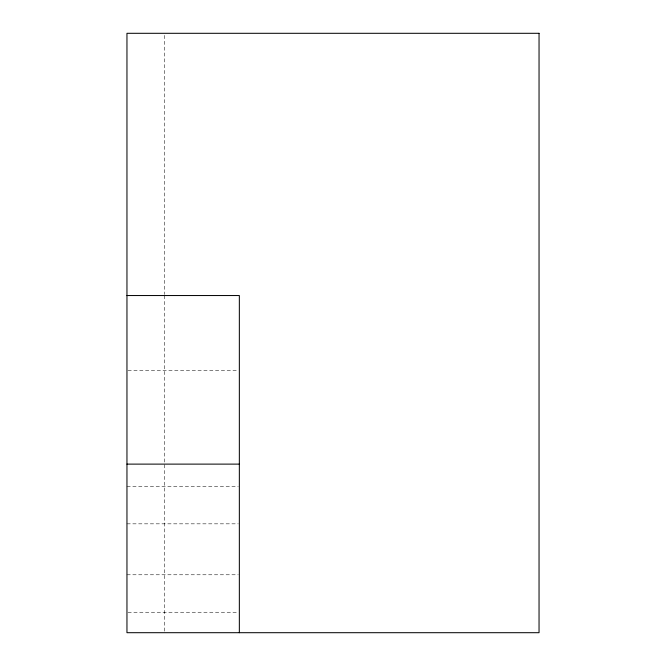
<?xml version="1.0" encoding="UTF-8"?>
<svg xmlns="http://www.w3.org/2000/svg" width="666" height="666" viewBox="0 0 666 666"><rect width="100%" height="100%" fill="white"/><g stroke="black" fill="none" stroke-linecap="round" stroke-linejoin="round"><path stroke-width="0.5" stroke-dasharray="3.33 2.5" d="M127.997 370.463L238.303 370.463M126.956 486.371L238.303 486.371M126.956 523.834L238.303 523.834M126.956 574.783L238.303 574.783M127.997 612.245L238.303 612.245M164.419 35.381L164.419 294.497M164.419 295.538L164.419 631.659"/><path stroke-width="1" d="M126.956 295.538L239.344 295.538L239.344 632.7M126.956 464.119L239.344 464.119M539.044 33.3L126.956 33.3L126.956 632.7L539.044 632.7L539.044 33.3"/></g></svg>
